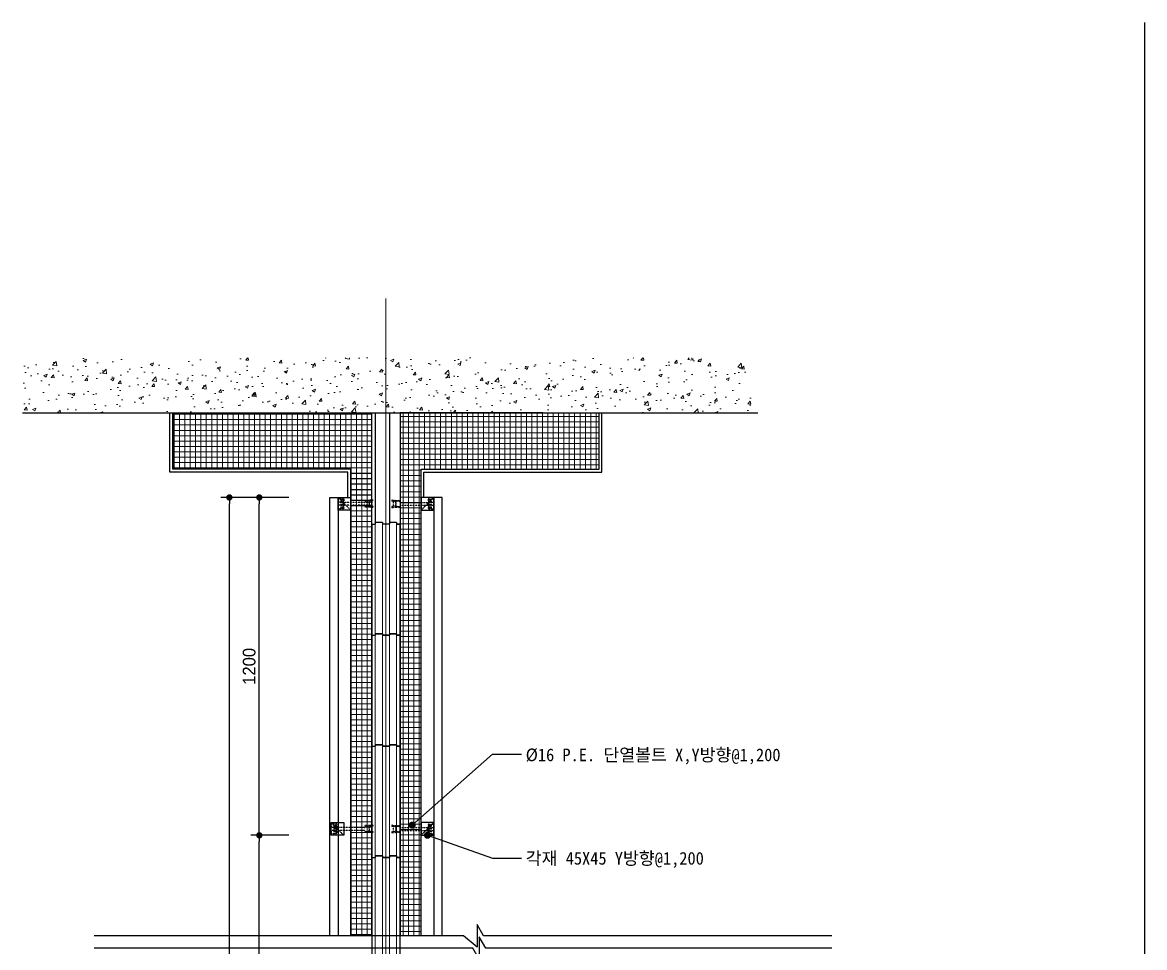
# Model space of a CAD drawing. Header units: millimetres. Extents: x 262063 to 281182, y 29752 to 38015.
# Drawn here: x 262130 to 266117, y 34729 to 38015 of the extents above; entities that cross this region are included whole.
import ezdxf
from ezdxf.enums import TextEntityAlignment as Align

# ---------------------------------------------------------------- set-up
doc = ezdxf.new("R2010")
doc.units = ezdxf.units.MM
doc.header["$MEASUREMENT"] = 0
doc.linetypes.add('CEN', pattern=[62, 60, -1, 0, -1])
doc.linetypes.add('JIS_02_0.7', pattern=[1.35, 0.75, -0.6])
doc.layers.get('0').update_dxf_attribs({"linetype": 'CONTINUOUS'})
for name, color, linetype, lineweight in [('A-AXIS-LINE', 1, 'CEN', 15), ('A-CUTL', 7, 'CONTINUOUS', 25), ('A-MKXS-LEAD', 7, 'CONTINUOUS', 25), ('A-WAXM-BLOC', 3, 'CONTINUOUS', 25), ('A-XXXX-HATC', 8, 'CONTINUOUS', 18), ('A-XXXX-TXT2', 3, 'CONTINUOUS', 25), ('X_외벽 및 지붕패널$0$철판', 2, 'CONTINUOUS', 13)]:
    doc.layers.add(name, color=color, linetype=linetype, lineweight=lineweight)
for name, color, linetype in [('A-방열-갈바', 5, 'CONTINUOUS'), ('A-방열-우레탄', 4, 'CONTINUOUS'), ('A-방열-우레탄-해치', 252, 'CONTINUOUS'), ('AA-WALL-BRICK', 3, 'CONTINUOUS'), ('CON', 2, 'CONTINUOUS'), ('DIM', 7, 'CONTINUOUS'), ('Layer1', 7, 'CONTINUOUS'), ('레이아웃', 6, 'CONTINUOUS'), ('볼트', 253, 'JIS_02_0.7')]:
    doc.layers.add(name, color=color, linetype=linetype)
doc.styles.get("Standard").update_dxf_attribs({"font": 'SIMPLEX.shx'})
doc.styles.add('돋움체', font='')
doc.styles.add('돋음', font='')
doc.styles.get('돋움체').set_extended_font_data('DotumChe')
doc.styles.get('돋음').set_extended_font_data('Dotum')
doc.dimstyles.new('ISO-25', dxfattribs={"dimtxt": 2.5, "dimasz": 2.5, "dimexe": 1.25, "dimexo": 0.625, "dimtad": 1, "dimtxsty": 'Standard', "dimcen": 2.5, "dimadec": 0, "dimazin": 0, "dimtfac": 1, "dimtmove": 0, "dimatfit": 3, "dimfxl": 1, "dimarcsym": 0})
doc.dimstyles.get("Standard").update_dxf_attribs({"dimtxt": 1, "dimasz": 0.18, "dimexe": 0.18, "dimexo": 0.0625, "dimgap": 0.5, "dimtad": 1, "dimzin": 0, "dimdsep": 46, "dimtxsty": 'Standard', "dimcen": 0.09, "dimadec": 0, "dimazin": 0, "dimtfac": 1, "dimtofl": 0, "dimtmove": 2, "dimatfit": 3, "dimfxl": 1, "dimtolj": 1, "dimtzin": 0, "dimarcsym": 0})

# ---------------------------------------------------------------- blocks, each defined once
blk = doc.blocks.new('_Dot')
at = {"color": 0, "linetype": 'ByBlock', "lineweight": -2}
blk.add_line((-0.5, 0), (-1, 0), dxfattribs=at)
at = {"color": 0, "linetype": 'ByBlock', "const_width": 0.5}
blk.add_lwpolyline([(-0.25, 0, 1), (0.25, 0, 1)], format="xyb", close=True, dxfattribs=at)
blk = doc.blocks.new('*D67')
at = {"layer": 'DIM', "color": 7, "lineweight": -2, "transparency": 16777216}
for p, q in [((263077, 36328), (262835.6, 36328)), ((262865.6, 31550.5), (262865.6, 36305.5)), ((263102, 31528), (262835.6, 31528))]:
    blk.add_line(p, q, dxfattribs=at)
at = {"layer": 'DIM', "color": 7, "lineweight": -2, "transparency": 16777216, "xscale": 22.5, "yscale": 22.5, "zscale": 22.5}
for p, rotation in [((262865.6, 36328), 90), ((262865.6, 31528), 270)]:
    blk.add_blockref('_Dot', p, dxfattribs=dict(at, rotation=rotation))
at = {"layer": 'DIM', "color": 3, "transparency": 16777216, "insert": (262829.6, 33928), "char_height": 45, "attachment_point": 5, "rotation": 90, "style": '돋음'}
blk.add_mtext('{\\fArial Unicode MS|b0|i0|c0|p0;VAR}', dxfattribs=at)
blk = doc.blocks.new('*D69')
at = {"layer": 'DIM', "color": 7, "lineweight": -2, "transparency": 16777216}
for p, q in [((263077, 35128), (262942, 35128)), ((262972, 33950.5), (262972, 35105.5)), ((263077, 33928), (262942, 33928))]:
    blk.add_line(p, q, dxfattribs=at)
at = {"layer": 'DIM', "color": 7, "lineweight": -2, "transparency": 16777216, "xscale": 22.5, "yscale": 22.5, "zscale": 22.5}
for p, rotation in [((262972, 35128), 90), ((262972, 33928), 270)]:
    blk.add_blockref('_Dot', p, dxfattribs=dict(at, rotation=rotation))
at = {"layer": 'DIM', "color": 3, "transparency": 16777216, "insert": (262931.7, 34528), "char_height": 45, "attachment_point": 5, "rotation": 90, "style": '돋음'}
blk.add_mtext('4,800', dxfattribs=at)
blk = doc.blocks.new('*D70')
at = {"layer": 'DIM', "color": 7, "lineweight": -2, "transparency": 16777216}
for p, q in [((263077, 36328), (262942, 36328)), ((262972, 35150.5), (262972, 36305.5)), ((263077, 35128), (262942, 35128))]:
    blk.add_line(p, q, dxfattribs=at)
at = {"layer": 'DIM', "color": 7, "lineweight": -2, "transparency": 16777216, "xscale": 22.5, "yscale": 22.5, "zscale": 22.5}
for p, rotation in [((262972, 36328), 90), ((262972, 35128), 270)]:
    blk.add_blockref('_Dot', p, dxfattribs=dict(at, rotation=rotation))
at = {"layer": 'DIM', "color": 3, "transparency": 16777216, "insert": (262936, 35728), "char_height": 45, "attachment_point": 5, "rotation": 90, "style": '돋음'}
blk.add_mtext('1200', dxfattribs=at)
blk = doc.blocks.new('1')
at = {"layer": 'A-WAXM-BLOC'}
for p, q in [((4290.8, 971.3), (4302.9, 971.3)), ((4290.8, 971.3), (4290.8, 971.3)), ((4290.8, 971.3), (4290.8, 576.6)), ((4327.9, 976.6), (4302.9, 976.6)), ((4302.9, 976.6), (4302.9, 971.3)), ((4327.9, 976.6), (4327.9, 971.3)), ((4353.6, 971.3), (4327.9, 971.3)), ((4378.6, 976.6), (4353.6, 976.6)), ((4353.6, 976.6), (4353.6, 971.3)), ((4378.6, 976.6), (4378.6, 971.3)), ((4378.6, 971.3), (4390.8, 971.3)), ((4390.8, 971.3), (4378.6, 971.3)), ((4390.8, 576.6), (4390.8, 971.3)), ((4290.8, 576.6), (4302.9, 576.6)), ((4302.9, 581.9), (4327.9, 581.9)), ((4302.9, 581.9), (4302.9, 576.6)), ((4327.9, 581.9), (4327.9, 576.6)), ((4327.9, 576.6), (4353.6, 576.6)), ((4353.6, 581.9), (4378.6, 581.9)), ((4353.6, 581.9), (4353.6, 576.6)), ((4378.6, 581.9), (4378.6, 576.6)), ((4378.6, 576.6), (4390.8, 576.6))]:
    blk.add_line(p, q, dxfattribs=at)
at = {"layer": 'A-XXXX-HATC', "ltscale": 2}
for p, q in [((4302.9, 971.3), (4302.9, 581.9)), ((4327.9, 971.3), (4327.9, 581.9)), ((4353.6, 971.3), (4353.6, 581.9)), ((4378.6, 971.3), (4378.6, 581.9))]:
    blk.add_line(p, q, dxfattribs=at)

msp = doc.modelspace()

# ---------------------------------------------------------------- hatches: boundary and pattern name
at = {"layer": 'A-XXXX-HATC'}
h = msp.add_hatch(dxfattribs=at)
h.set_pattern_fill('AR-CONC', color=256, scale=0.652946)
h.set_pattern_definition([(50, (291887.77, 35877.47), (118.95673, -10.40736), [12.4386, -136.8248]), (355, (291887.77, 35877.47), (-23.01205, 124.7498), [9.9509, -109.46023]), (100.45144, (291897.68, 35876.61), (95.9447, 114.3424), [10.5712, -116.2833]), (46.1842, (291887.77, 35910.64), (176.99994, -27.4514), [18.6579, -205.2372]), (96.63556, (291902.52, 35908.36), (155.012, 161.5559), [15.8568, -174.4251]), (351.18415, (291887.77, 35910.64), (155.012, 161.5559), [14.9263, -164.1896]), (21, (291904.35, 35902.35), (98.996, -66.77364), [12.4386, -136.8248]), (326, (291904.35, 35902.35), (40.3534, 120.26477), [9.9509, -109.45985]), (71.45144, (291912.6, 35896.79), (139.34937, 53.49113), [10.5712, -116.2831]), (37.5, (291887.766, 35877.473), (2.01669, 55.209863), [0, -108.13306, 0, -111.11833, 0, -109.87447]), (7.5, (291887.766, 35877.473), (43.62962, 65.41249), [0, -63.35403, 0, -105.64534, 0, -41.87668]), (327.5, (291850.78, 35877.473), (88.53332, -3.74056), [0, -41.46206, 0, -129.36164, 0, -171.65294]), (317.5, (291834.2, 35877.47), (96.72034, 16.60212), [0, -53.90068, 0, -85.9094, 0, -121.89846])])
h.paths.add_polyline_path([(262130.382, 36823.903), (264723.696, 36823.903), (264723.696, 36628.019), (262130.382, 36628.019)])

# ---------------------------------------------------------------- linework, layer by layer
msp.add_line((266117.342, 38015.129), (266117.342, 29972.129))
at = {"layer": 'A-AXIS-LINE', "ltscale": 50}
msp.add_line((263422.03, 37034.571), (263422.03, 31067.422), dxfattribs=at)
at = {"layer": 'A-CUTL', "elevation": 0}
msp.add_lwpolyline([(265006.433, 34770.905), (263768.886, 34770.905), (263745.792, 34810.905), (263745.792, 34730.905), (263697.698, 34770.905), (262385.228, 34770.905)], dxfattribs=at)
at = {"layer": 'A-CUTL'}
msp.add_lwpolyline([(265006.433, 34727.613), (263776.386, 34727.613), (263753.292, 34767.613), (263753.292, 34687.613), (263730.198, 34727.613), (262385.228, 34727.613)], dxfattribs=at)
at = {"layer": 'A-XXXX-HATC'}
for p, q in [((262664.53, 36623.483), (263372.03, 36623.483)), ((262664.53, 36604.433), (263372.03, 36604.433)), ((262688.492, 36428.019), (262688.492, 36628.019)), ((262707.542, 36428.019), (262707.542, 36628.019)), ((262726.592, 36428.019), (262726.592, 36628.019)), ((262745.642, 36428.019), (262745.642, 36628.019)), ((262764.692, 36428.019), (262764.692, 36628.019)), ((262783.742, 36428.019), (262783.742, 36628.019)), ((262802.792, 36428.019), (262802.792, 36628.019)), ((262821.842, 36428.019), (262821.842, 36628.019)), ((262840.892, 36428.019), (262840.892, 36628.019)), ((262859.942, 36428.019), (262859.942, 36628.019)), ((262878.992, 36428.019), (262878.992, 36628.019)), ((262898.042, 36428.019), (262898.042, 36628.019)), ((262917.092, 36428.019), (262917.092, 36628.019)), ((262936.142, 36428.019), (262936.142, 36628.019)), ((262955.192, 36428.019), (262955.192, 36628.019)), ((262974.242, 36428.019), (262974.242, 36628.019)), ((262993.292, 36428.019), (262993.292, 36628.019)), ((263012.342, 36428.019), (263012.342, 36628.019)), ((263031.392, 36428.019), (263031.392, 36628.019)), ((263050.442, 36428.019), (263050.442, 36628.019)), ((263069.492, 36428.019), (263069.492, 36628.019)), ((263088.542, 36428.019), (263088.542, 36628.019)), ((263107.592, 36428.019), (263107.592, 36628.019)), ((263126.642, 36428.019), (263126.642, 36628.019)), ((263145.692, 36428.019), (263145.692, 36628.019)), ((263164.742, 36428.019), (263164.742, 36628.019)), ((263183.792, 36428.019), (263183.792, 36628.019)), ((263202.842, 36428.019), (263202.842, 36628.019)), ((263221.892, 36428.019), (263221.892, 36628.019)), ((263240.942, 36428.019), (263240.942, 36628.019)), ((263259.992, 36428.019), (263259.992, 36628.019)), ((263279.042, 36428.019), (263279.042, 36628.019)), ((263298.092, 34770.905), (263298.092, 36628.019)), ((263317.142, 34770.905), (263317.142, 36628.019)), ((263336.192, 34770.905), (263336.192, 36628.019)), ((263355.242, 34770.905), (263355.242, 36628.019)), ((263472.03, 36615.195), (264179.53, 36615.195)), ((263482.85, 34770.905), (263482.85, 36628.019)), ((263501.9, 34770.905), (263501.9, 36628.019)), ((263520.95, 34770.905), (263520.95, 36628.019)), ((263540, 34770.905), (263540, 36628.019)), ((263559.05, 36428.019), (263559.05, 36628.019)), ((263578.1, 36428.019), (263578.1, 36628.019)), ((263597.15, 36428.019), (263597.15, 36628.019)), ((263616.2, 36428.019), (263616.2, 36628.019)), ((263635.25, 36428.019), (263635.25, 36628.019)), ((263654.3, 36428.019), (263654.3, 36628.019)), ((263673.35, 36428.019), (263673.35, 36628.019)), ((263692.4, 36428.019), (263692.4, 36628.019)), ((263711.45, 36428.019), (263711.45, 36628.019)), ((263730.5, 36428.019), (263730.5, 36628.019)), ((263749.55, 36428.019), (263749.55, 36628.019)), ((263768.6, 36428.019), (263768.6, 36628.019)), ((263787.65, 36428.019), (263787.65, 36628.019)), ((263806.7, 36428.019), (263806.7, 36628.019)), ((263825.75, 36428.019), (263825.75, 36628.019)), ((263844.8, 36428.019), (263844.8, 36628.019)), ((263863.85, 36428.019), (263863.85, 36628.019)), ((263882.9, 36428.019), (263882.9, 36628.019)), ((263901.95, 36428.019), (263901.95, 36628.019)), ((263921, 36428.019), (263921, 36628.019)), ((263940.05, 36428.019), (263940.05, 36628.019)), ((263959.1, 36428.019), (263959.1, 36628.019)), ((263978.15, 36428.019), (263978.15, 36628.019)), ((263997.2, 36428.019), (263997.2, 36628.019)), ((264016.25, 36428.019), (264016.25, 36628.019)), ((264035.3, 36428.019), (264035.3, 36628.019)), ((264054.35, 36428.019), (264054.35, 36628.019)), ((264073.4, 36428.019), (264073.4, 36628.019)), ((264092.45, 36428.019), (264092.45, 36628.019)), ((264111.5, 36428.019), (264111.5, 36628.019)), ((264130.55, 36428.019), (264130.55, 36628.019)), ((264149.6, 36428.019), (264149.6, 36628.019)), ((264168.65, 36428.019), (264168.65, 36628.019)), ((262664.53, 36585.383), (263372.03, 36585.383)), ((262664.53, 36566.333), (263372.03, 36566.333)), ((263472.03, 36596.145), (264179.53, 36596.145)), ((263472.03, 36577.095), (264179.53, 36577.095)), ((262664.53, 36547.283), (263372.03, 36547.283)), ((262664.53, 36528.233), (263372.03, 36528.233)), ((263472.03, 36558.045), (264179.53, 36558.045)), ((263472.03, 36538.995), (264179.53, 36538.995)), ((262664.53, 36509.183), (263372.03, 36509.183)), ((262664.53, 36490.133), (263372.03, 36490.133)), ((263472.03, 36519.945), (264179.53, 36519.945)), ((263472.03, 36500.895), (264179.53, 36500.895)), ((263472.03, 36481.845), (264179.53, 36481.845)), ((262664.53, 36471.083), (263372.03, 36471.083)), ((262664.53, 36452.033), (263372.03, 36452.033)), ((263472.03, 36462.795), (264179.53, 36462.795)), ((263472.03, 36443.745), (264179.53, 36443.745)), ((262664.53, 36432.983), (263372.03, 36432.983)), ((263472.03, 36424.695), (263547.03, 36424.695)), ((263472.03, 36405.645), (263547.03, 36405.645)), ((263472.03, 36386.595), (263547.03, 36386.595)), ((263472.03, 36367.545), (263547.03, 36367.545)), ((263472.03, 36348.495), (263547.03, 36348.495)), ((263472.03, 36329.445), (263547.03, 36329.445)), ((263472.03, 36291.345), (263547.03, 36291.345)), ((263297.03, 36280.583), (263372.03, 36280.583)), ((263297.03, 36261.533), (263372.03, 36261.533)), ((263297.03, 36242.483), (263372.03, 36242.483)), ((263472.03, 36272.295), (263547.03, 36272.295)), ((263472.03, 36253.245), (263547.03, 36253.245)), ((263297.03, 36223.433), (263372.03, 36223.433)), ((263297.03, 36204.383), (263372.03, 36204.383)), ((263472.03, 36234.195), (263547.03, 36234.195)), ((263472.03, 36215.145), (263547.03, 36215.145)), ((263297.03, 36185.333), (263372.03, 36185.333)), ((263297.03, 36166.283), (263372.03, 36166.283)), ((263472.03, 36196.095), (263547.03, 36196.095)), ((263472.03, 36177.045), (263547.03, 36177.045)), ((263297.03, 36147.233), (263372.03, 36147.233)), ((263297.03, 36128.183), (263372.03, 36128.183)), ((263472.03, 36157.995), (263547.03, 36157.995)), ((263472.03, 36138.945), (263547.03, 36138.945)), ((263297.03, 36109.133), (263372.03, 36109.133)), ((263297.03, 36090.083), (263372.03, 36090.083)), ((263472.03, 36119.895), (263547.03, 36119.895)), ((263472.03, 36100.845), (263547.03, 36100.845)), ((263297.03, 36071.033), (263372.03, 36071.033)), ((263297.03, 36051.983), (263372.03, 36051.983)), ((263472.03, 36081.795), (263547.03, 36081.795)), ((263472.03, 36062.745), (263547.03, 36062.745)), ((263472.03, 36043.695), (263547.03, 36043.695)), ((263297.03, 36032.933), (263372.03, 36032.933)), ((263297.03, 36013.883), (263372.03, 36013.883)), ((263472.03, 36024.645), (263547.03, 36024.645)), ((263472.03, 36005.595), (263547.03, 36005.595)), ((263297.03, 35994.833), (263372.03, 35994.833)), ((263297.03, 35975.783), (263372.03, 35975.783)), ((263472.03, 35986.545), (263547.03, 35986.545)), ((263472.03, 35967.495), (263547.03, 35967.495)), ((263297.03, 35956.733), (263372.03, 35956.733)), ((263297.03, 35937.683), (263372.03, 35937.683)), ((263472.03, 35948.445), (263547.03, 35948.445)), ((263472.03, 35929.395), (263547.03, 35929.395)), ((263297.03, 35918.633), (263372.03, 35918.633)), ((263297.03, 35899.583), (263372.03, 35899.583)), ((263472.03, 35910.345), (263547.03, 35910.345)), ((263472.03, 35891.295), (263547.03, 35891.295)), ((263297.03, 35880.533), (263372.03, 35880.533)), ((263297.03, 35861.483), (263372.03, 35861.483)), ((263472.03, 35872.245), (263547.03, 35872.245)), ((263472.03, 35853.195), (263547.03, 35853.195)), ((263297.03, 35842.433), (263372.03, 35842.433)), ((263297.03, 35823.383), (263372.03, 35823.383)), ((263297.03, 35804.333), (263372.03, 35804.333)), ((263472.03, 35834.145), (263547.03, 35834.145)), ((263472.03, 35815.095), (263547.03, 35815.095)), ((263297.03, 35785.283), (263372.03, 35785.283)), ((263297.03, 35766.233), (263372.03, 35766.233)), ((263472.03, 35796.045), (263547.03, 35796.045)), ((263472.03, 35776.995), (263547.03, 35776.995)), ((263297.03, 35747.183), (263372.03, 35747.183)), ((263297.03, 35728.133), (263372.03, 35728.133)), ((263472.03, 35757.945), (263547.03, 35757.945)), ((263472.03, 35738.895), (263547.03, 35738.895)), ((263297.03, 35709.083), (263372.03, 35709.083)), ((263297.03, 35690.033), (263372.03, 35690.033)), ((263472.03, 35719.845), (263547.03, 35719.845)), ((263472.03, 35700.795), (263547.03, 35700.795)), ((263297.03, 35670.983), (263372.03, 35670.983)), ((263297.03, 35651.933), (263372.03, 35651.933)), ((263472.03, 35681.745), (263547.03, 35681.745)), ((263472.03, 35662.695), (263547.03, 35662.695)), ((263472.03, 35643.645), (263547.03, 35643.645)), ((263297.03, 35632.883), (263372.03, 35632.883)), ((263297.03, 35613.833), (263372.03, 35613.833)), ((263472.03, 35624.595), (263547.03, 35624.595)), ((263472.03, 35605.545), (263547.03, 35605.545)), ((263297.03, 35594.783), (263372.03, 35594.783)), ((263297.03, 35575.733), (263372.03, 35575.733)), ((263472.03, 35586.495), (263547.03, 35586.495)), ((263472.03, 35567.445), (263547.03, 35567.445)), ((263297.03, 35556.683), (263372.03, 35556.683)), ((263297.03, 35537.633), (263372.03, 35537.633)), ((263472.03, 35548.395), (263547.03, 35548.395)), ((263472.03, 35529.345), (263547.03, 35529.345)), ((263297.03, 35518.583), (263372.03, 35518.583)), ((263297.03, 35499.533), (263372.03, 35499.533)), ((263472.03, 35510.295), (263547.03, 35510.295)), ((263472.03, 35491.245), (263547.03, 35491.245)), ((263297.03, 35480.483), (263372.03, 35480.483)), ((263297.03, 35461.433), (263372.03, 35461.433)), ((263472.03, 35472.195), (263547.03, 35472.195)), ((263472.03, 35453.145), (263547.03, 35453.145)), ((263297.03, 35442.383), (263372.03, 35442.383)), ((263297.03, 35423.333), (263372.03, 35423.333)), ((263297.03, 35404.283), (263372.03, 35404.283)), ((263472.03, 35434.095), (263547.03, 35434.095)), ((263472.03, 35415.045), (263547.03, 35415.045)), ((263297.03, 35385.233), (263372.03, 35385.233)), ((263297.03, 35366.183), (263372.03, 35366.183)), ((263472.03, 35395.995), (263547.03, 35395.995)), ((263472.03, 35376.945), (263547.03, 35376.945)), ((263297.03, 35347.133), (263372.03, 35347.133)), ((263297.03, 35328.083), (263372.03, 35328.083)), ((263472.03, 35357.895), (263547.03, 35357.895)), ((263472.03, 35338.845), (263547.03, 35338.845)), ((263297.03, 35309.033), (263372.03, 35309.033)), ((263297.03, 35289.983), (263372.03, 35289.983)), ((263472.03, 35319.795), (263547.03, 35319.795)), ((263472.03, 35300.745), (263547.03, 35300.745)), ((263297.03, 35270.933), (263372.03, 35270.933)), ((263297.03, 35251.883), (263372.03, 35251.883)), ((263472.03, 35281.695), (263547.03, 35281.695)), ((263472.03, 35262.645), (263547.03, 35262.645)), ((263297.03, 35232.833), (263372.03, 35232.833)), ((263297.03, 35213.783), (263372.03, 35213.783)), ((263472.03, 35243.595), (263547.03, 35243.595)), ((263472.03, 35224.545), (263547.03, 35224.545)), ((263472.03, 35205.495), (263547.03, 35205.495)), ((263297.03, 35194.733), (263372.03, 35194.733)), ((263297.03, 35175.683), (263372.03, 35175.683)), ((263472.03, 35186.445), (263547.03, 35186.445)), ((263472.03, 35167.395), (263547.03, 35167.395)), ((263297.03, 35156.633), (263372.03, 35156.633)), ((263297.03, 35137.583), (263372.03, 35137.583)), ((263472.03, 35148.345), (263547.03, 35148.345)), ((263472.03, 35129.295), (263547.03, 35129.295)), ((263297.03, 35118.533), (263372.03, 35118.533)), ((263297.03, 35099.483), (263372.03, 35099.483)), ((263472.03, 35110.245), (263547.03, 35110.245)), ((263472.03, 35091.195), (263547.03, 35091.195)), ((263297.03, 35080.433), (263372.03, 35080.433)), ((263297.03, 35061.383), (263372.03, 35061.383)), ((263472.03, 35072.145), (263547.03, 35072.145)), ((263472.03, 35053.095), (263547.03, 35053.095)), ((263297.03, 35042.333), (263372.03, 35042.333)), ((263297.03, 35023.283), (263372.03, 35023.283)), ((263472.03, 35034.045), (263547.03, 35034.045)), ((263472.03, 35014.995), (263547.03, 35014.995)), ((263297.03, 35004.233), (263372.03, 35004.233)), ((263297.03, 34985.183), (263372.03, 34985.183)), ((263297.03, 34966.133), (263372.03, 34966.133)), ((263472.03, 34995.945), (263547.03, 34995.945)), ((263472.03, 34976.895), (263547.03, 34976.895)), ((263297.03, 34947.083), (263372.03, 34947.083)), ((263297.03, 34928.033), (263372.03, 34928.033)), ((263472.03, 34957.845), (263547.03, 34957.845)), ((263472.03, 34938.795), (263547.03, 34938.795)), ((263297.03, 34908.983), (263372.03, 34908.983)), ((263297.03, 34889.933), (263372.03, 34889.933)), ((263472.03, 34919.745), (263547.03, 34919.745)), ((263472.03, 34900.695), (263547.03, 34900.695)), ((263297.03, 34870.883), (263372.03, 34870.883)), ((263297.03, 34851.833), (263372.03, 34851.833)), ((263472.03, 34881.645), (263547.03, 34881.645)), ((263472.03, 34862.595), (263547.03, 34862.595)), ((263297.03, 34832.783), (263372.03, 34832.783)), ((263297.03, 34813.733), (263372.03, 34813.733)), ((263472.03, 34843.545), (263547.03, 34843.545)), ((263472.03, 34824.495), (263547.03, 34824.495)), ((263297.03, 34794.683), (263372.03, 34794.683)), ((263472.03, 34805.445), (263547.03, 34805.445)), ((263472.03, 34786.395), (263547.03, 34786.395))]:
    msp.add_line(p, q, dxfattribs=at)
at = {"layer": 'A-방열-갈바', "ltscale": 0.3}
for p, q in [((263222.029, 34770.905), (263222.029, 36328.019)), ((263222.029, 36328.019), (263252.029, 36328.019)), ((263252.029, 36328.019), (263252.029, 34770.905))]:
    msp.add_line(p, q, dxfattribs=at)
at = {"layer": 'A-방열-갈바', "ltscale": 0.3, "elevation": 0}
for points in [[(263287.029, 36328.019), (263287.03, 36418.019), (262654.53, 36418.019), (262654.53, 36628.019)], [(263557.03, 36328.019), (263557.03, 36418.019), (264189.53, 36418.019), (264189.53, 36628.019)], [(263622.03, 34770.905), (263622.03, 36328.019), (263592.03, 36328.019), (263592.03, 34770.905)]]:
    msp.add_lwpolyline(points, dxfattribs=at)
at = {"layer": 'A-방열-우레탄'}
for p, q in [((262664.53, 36428.019), (262664.53, 36628.019)), ((262839.53, 36628.019), (263347.03, 36628.019)), ((263979.53, 36628.019), (263472.03, 36628.019)), ((264179.53, 36428.019), (264179.53, 36628.019)), ((263297.03, 36428.019), (262664.53, 36428.019)), ((263297.03, 34770.905), (263297.03, 36428.019)), ((263547.03, 34770.905), (263547.03, 36428.019)), ((263547.03, 36428.019), (264179.53, 36428.019))]:
    msp.add_line(p, q, dxfattribs=at)
at = {"layer": 'A-방열-우레탄', "elevation": 0}
for points in [[(263252.029, 36328.019), (263297.029, 36328.019), (263297.029, 36283.019), (263252.029, 36283.019)], [(263592.03, 36328.019), (263547.03, 36328.019), (263547.03, 36283.019), (263592.03, 36283.019)], [(263227.029, 35173.019), (263272.029, 35173.019), (263272.029, 35128.019), (263227.029, 35128.019)], [(263592.03, 35173.019), (263547.03, 35173.019), (263547.03, 35128.019), (263592.03, 35128.019)]]:
    msp.add_lwpolyline(points, close=True, dxfattribs=at)
at = {"layer": 'A-방열-우레탄-해치', "linetype": 'Continuous'}
for p, q in [((262669.442, 36428.019), (262669.442, 36628.019)), ((263297.03, 36413.933), (263372.03, 36413.933)), ((263297.03, 36394.883), (263372.03, 36394.883)), ((263297.03, 36375.833), (263372.03, 36375.833)), ((263297.03, 36356.783), (263372.03, 36356.783)), ((263297.03, 36337.733), (263372.03, 36337.733)), ((263297.03, 36318.683), (263372.03, 36318.683)), ((263297.03, 36299.633), (263372.03, 36299.633)), ((263472.03, 36310.395), (263547.03, 36310.395)), ((263297.03, 34775.633), (263372.03, 34775.633))]:
    msp.add_line(p, q, dxfattribs=at)
at = {"layer": 'AA-WALL-BRICK'}
for p, q in [((263347.03, 36628.019), (263472.03, 36628.019)), ((263372.03, 34770.905), (263372.03, 36628.019)), ((263472.03, 36628.019), (263472.03, 34770.905))]:
    msp.add_line(p, q, dxfattribs=at)
at = {"layer": 'CON'}
msp.add_line((262130.382, 36628.019), (264742.771, 36628.019), dxfattribs=at)
at = {"layer": 'X_외벽 및 지붕패널$0$철판'}
for p, q in [((263372.03, 36628.019), (263384.196, 36628.019)), ((263372.03, 36628.019), (263372.03, 36628.019)), ((263372.03, 36628.019), (263372.03, 36233.352)), ((263434.863, 36628.019), (263409.196, 36628.019)), ((263459.863, 36628.019), (263472.03, 36628.019)), ((263472.03, 36628.019), (263459.863, 36628.019)), ((263472.03, 36233.352), (263472.03, 36628.019)), ((263372.03, 36233.352), (263384.196, 36233.352)), ((263384.196, 36238.685), (263409.196, 36238.685)), ((263384.196, 36238.685), (263384.196, 36233.352)), ((263409.196, 36238.685), (263409.196, 36233.352)), ((263409.196, 36233.352), (263434.863, 36233.352)), ((263434.863, 36238.685), (263459.863, 36238.685)), ((263434.863, 36238.685), (263434.863, 36233.352)), ((263459.863, 36238.685), (263459.863, 36233.352)), ((263459.863, 36233.352), (263472.03, 36233.352))]:
    msp.add_line(p, q, dxfattribs=at)
at = {"layer": '레이아웃'}
for p, q in [((263384.196, 36628.019), (263384.196, 36238.685)), ((263434.863, 36628.019), (263434.863, 36238.685))]:
    msp.add_line(p, q, dxfattribs=at)
at = {"layer": '볼트'}
for p, q in [((263252.011, 36322.019), (263252.011, 36312.019)), ((263252.029, 36328.019), (263297.029, 36283.019)), ((263271.011, 36323.019), (263253.011, 36323.019)), ((263262.011, 36323.019), (263262.011, 36288.019)), ((263264.011, 36323.019), (263264.011, 36288.019)), ((263266.011, 36323.019), (263266.011, 36288.019)), ((263268.011, 36323.019), (263268.011, 36288.019)), ((263270.011, 36323.019), (263270.011, 36288.019)), ((263272.011, 36322.019), (263272.011, 36289.019)), ((263592.03, 36328.019), (263547.03, 36283.019)), ((263572.048, 36322.019), (263572.048, 36289.019)), ((263573.048, 36323.019), (263591.048, 36323.019)), ((263574.048, 36323.019), (263574.048, 36288.019)), ((263576.048, 36323.019), (263576.048, 36288.019)), ((263578.048, 36323.019), (263578.048, 36288.019)), ((263580.048, 36323.019), (263580.048, 36288.019)), ((263582.048, 36323.019), (263582.048, 36288.019)), ((263592.048, 36322.019), (263592.048, 36312.019)), ((263252.011, 36299.019), (263252.011, 36289.019)), ((263262.011, 36311.019), (263253.011, 36311.019)), ((263262.011, 36300.019), (263253.011, 36300.019)), ((263271.011, 36288.019), (263253.011, 36288.019)), ((263272.011, 36311.519), (263262.011, 36311.519)), ((263272.011, 36299.519), (263262.011, 36299.519)), ((263369.81, 36310.519), (263272.011, 36310.519)), ((263272.011, 36300.519), (263272.011, 36310.519)), ((263369.81, 36300.519), (263272.011, 36300.519)), ((263362.029, 36317.519), (263348.029, 36317.519)), ((263375.029, 36315.519), (263348.029, 36315.519)), ((263354.029, 36295.519), (263348.029, 36295.519)), ((263375.029, 36295.519), (263348.029, 36295.519)), ((263362.029, 36293.519), (263348.029, 36293.519)), ((263375.029, 36318.519), (263362.029, 36317.519)), ((263362.029, 36307.519), (263362.029, 36303.519)), ((263375.029, 36292.519), (263362.029, 36293.519)), ((263372.029, 36312.418), (263372.029, 36298.62)), ((263444.03, 36318.519), (263457.03, 36317.519)), ((263444.03, 36315.519), (263471.03, 36315.519)), ((263444.03, 36295.519), (263471.03, 36295.519)), ((263444.03, 36292.519), (263457.03, 36293.519)), ((263447.03, 36312.418), (263447.03, 36298.62)), ((263457.03, 36317.519), (263471.03, 36317.519)), ((263457.03, 36307.519), (263457.03, 36303.519)), ((263457.03, 36293.519), (263471.03, 36293.519)), ((263465.03, 36295.519), (263471.03, 36295.519)), ((263474.249, 36310.519), (263572.048, 36310.519)), ((263474.249, 36300.519), (263572.048, 36300.519)), ((263572.048, 36311.519), (263582.048, 36311.519)), ((263572.048, 36300.519), (263572.048, 36310.519)), ((263572.048, 36299.519), (263582.048, 36299.519)), ((263573.048, 36288.019), (263591.048, 36288.019)), ((263582.048, 36311.019), (263591.048, 36311.019)), ((263582.048, 36300.019), (263591.048, 36300.019)), ((263592.048, 36299.019), (263592.048, 36289.019)), ((263227.011, 35167.019), (263227.011, 35157.019)), ((263227.029, 35173.019), (263272.029, 35128.019)), ((263246.011, 35168.019), (263228.011, 35168.019)), ((263237.011, 35168.019), (263237.011, 35133.019)), ((263239.011, 35168.019), (263239.011, 35133.019)), ((263241.011, 35168.019), (263241.011, 35133.019)), ((263243.011, 35168.019), (263243.011, 35133.019)), ((263245.011, 35168.019), (263245.011, 35133.019)), ((263247.011, 35167.019), (263247.011, 35134.019)), ((263592.03, 35173.019), (263547.03, 35128.019)), ((263572.048, 35167.019), (263572.048, 35134.019)), ((263573.048, 35168.019), (263591.048, 35168.019)), ((263574.048, 35168.019), (263574.048, 35133.019)), ((263576.048, 35168.019), (263576.048, 35133.019)), ((263578.048, 35168.019), (263578.048, 35133.019)), ((263580.048, 35168.019), (263580.048, 35133.019)), ((263582.048, 35168.019), (263582.048, 35133.019)), ((263592.048, 35167.019), (263592.048, 35157.019)), ((263227.011, 35144.019), (263227.011, 35134.019)), ((263237.011, 35156.019), (263228.011, 35156.019)), ((263237.011, 35145.019), (263228.011, 35145.019)), ((263246.011, 35133.019), (263228.011, 35133.019)), ((263247.011, 35156.519), (263237.011, 35156.519)), ((263247.011, 35144.519), (263237.011, 35144.519)), ((263344.81, 35155.519), (263247.011, 35155.519)), ((263247.011, 35145.519), (263247.011, 35155.519)), ((263344.81, 35145.519), (263247.011, 35145.519)), ((263362.029, 35162.519), (263348.029, 35162.519)), ((263375.029, 35160.519), (263348.029, 35160.519)), ((263354.029, 35140.519), (263348.029, 35140.519)), ((263375.029, 35140.519), (263348.029, 35140.519)), ((263362.029, 35138.519), (263348.029, 35138.519)), ((263375.029, 35163.519), (263362.029, 35162.519)), ((263362.029, 35152.519), (263362.029, 35148.519)), ((263375.029, 35137.519), (263362.029, 35138.519)), ((263372.029, 35157.418), (263372.029, 35143.62)), ((263444.03, 35163.519), (263457.03, 35162.519)), ((263444.03, 35160.519), (263471.03, 35160.519)), ((263444.03, 35140.519), (263471.03, 35140.519)), ((263444.03, 35137.519), (263457.03, 35138.519)), ((263447.03, 35157.418), (263447.03, 35143.62)), ((263457.03, 35162.519), (263471.03, 35162.519)), ((263457.03, 35152.519), (263457.03, 35148.519)), ((263457.03, 35138.519), (263471.03, 35138.519)), ((263465.03, 35140.519), (263471.03, 35140.519)), ((263474.249, 35155.519), (263572.048, 35155.519)), ((263474.249, 35145.519), (263572.048, 35145.519)), ((263572.048, 35156.519), (263582.048, 35156.519)), ((263572.048, 35145.519), (263572.048, 35155.519)), ((263572.048, 35144.519), (263582.048, 35144.519)), ((263573.048, 35133.019), (263591.048, 35133.019)), ((263582.048, 35156.019), (263591.048, 35156.019)), ((263582.048, 35145.019), (263591.048, 35145.019)), ((263592.048, 35144.019), (263592.048, 35134.019))]:
    msp.add_line(p, q, dxfattribs=at)
for centre, radius, start, end in [((263253.011, 36322.019), 1, 90, 180), ((263271.011, 36322.019), 1, 0, 90), ((263573.048, 36322.019), 1, 90, 180), ((263591.048, 36322.019), 1, 0, 90), ((263253.011, 36312.019), 1, 180, 270), ((263253.011, 36299.019), 1, 90, 180), ((263253.011, 36289.019), 1, 180, 270), ((263271.011, 36289.019), 1, 270, 0), ((263344.81, 36313.519), 3, 270, 326.944269), ((263344.81, 36297.519), 3, 33.055731, 90), ((263348.029, 36316.519), 1, 90, 180), ((263348.029, 36316.519), 1, 180, 270), ((263348.029, 36294.519), 1, 90, 180), ((263348.029, 36294.519), 1, 180, 270), ((263354.029, 36307.519), 8, 0, 146.944269), ((263354.029, 36303.519), 8, 213.055731, 0), ((263370.029, 36307.519), 8, 101.536959, 180), ((263370.029, 36303.519), 8, 180, 258.463041), ((263369.029, 36312.418), 3, 0, 101.536959), ((263369.029, 36298.62), 3, 258.463041, 0), ((263375.029, 36316.519), 2, 14.477512, 90), ((263375.029, 36317.519), 2, 270, 345.522488), ((263375.029, 36293.519), 2, 14.477512, 90), ((263375.029, 36294.519), 2, 270, 345.522488), ((263444.03, 36316.519), 2, 90, 165.522488), ((263444.03, 36317.519), 2, 194.477512, 270), ((263444.03, 36293.519), 2, 90, 165.522488), ((263444.03, 36294.519), 2, 194.477512, 270), ((263450.03, 36312.418), 3, 78.463041, 180), ((263450.03, 36298.62), 3, 180, 281.536959), ((263449.03, 36307.519), 8, 0, 78.463041), ((263449.03, 36303.519), 8, 281.536959, 0), ((263465.03, 36307.519), 8, 33.055731, 180), ((263465.03, 36303.519), 8, 180, 326.944269), ((263471.03, 36316.519), 1, 0, 90), ((263471.03, 36316.519), 1, 270, 0), ((263471.03, 36294.519), 1, 0, 90), ((263471.03, 36294.519), 1, 270, 0), ((263474.249, 36313.519), 3, 213.055731, 270), ((263474.249, 36297.519), 3, 90, 146.944269), ((263573.048, 36289.019), 1, 180, 270), ((263591.048, 36312.019), 1, 270, 0), ((263591.048, 36299.019), 1, 0, 90), ((263591.048, 36289.019), 1, 270, 0), ((263228.011, 35167.019), 1, 90, 180), ((263246.011, 35167.019), 1, 0, 90), ((263573.048, 35167.019), 1, 90, 180), ((263591.048, 35167.019), 1, 0, 90), ((263228.011, 35157.019), 1, 180, 270), ((263228.011, 35144.019), 1, 90, 180), ((263228.011, 35134.019), 1, 180, 270), ((263246.011, 35134.019), 1, 270, 0), ((263344.81, 35158.519), 3, 270, 326.944269), ((263344.81, 35142.519), 3, 33.055731, 90), ((263348.029, 35161.519), 1, 90, 180), ((263348.029, 35161.519), 1, 180, 270), ((263348.029, 35139.519), 1, 90, 180), ((263348.029, 35139.519), 1, 180, 270), ((263354.029, 35152.519), 8, 0, 146.944269), ((263354.029, 35148.519), 8, 213.055731, 0), ((263370.029, 35152.519), 8, 101.536959, 180), ((263370.029, 35148.519), 8, 180, 258.463041), ((263369.029, 35157.418), 3, 0, 101.536959), ((263369.029, 35143.62), 3, 258.463041, 0), ((263375.029, 35161.519), 2, 14.477512, 90), ((263375.029, 35162.519), 2, 270, 345.522488), ((263375.029, 35138.519), 2, 14.477512, 90), ((263375.029, 35139.519), 2, 270, 345.522488), ((263444.03, 35161.519), 2, 90, 165.522488), ((263444.03, 35162.519), 2, 194.477512, 270), ((263444.03, 35138.519), 2, 90, 165.522488), ((263444.03, 35139.519), 2, 194.477512, 270), ((263450.03, 35157.418), 3, 78.463041, 180), ((263450.03, 35143.62), 3, 180, 281.536959), ((263449.03, 35152.519), 8, 0, 78.463041), ((263449.03, 35148.519), 8, 281.536959, 0), ((263465.03, 35152.519), 8, 33.055731, 180), ((263465.03, 35148.519), 8, 180, 326.944269), ((263471.03, 35161.519), 1, 0, 90), ((263471.03, 35161.519), 1, 270, 0), ((263471.03, 35139.519), 1, 0, 90), ((263471.03, 35139.519), 1, 270, 0), ((263474.249, 35158.519), 3, 213.055731, 270), ((263474.249, 35142.519), 3, 90, 146.944269), ((263573.048, 35134.019), 1, 180, 270), ((263591.048, 35157.019), 1, 270, 0), ((263591.048, 35144.019), 1, 0, 90), ((263591.048, 35134.019), 1, 270, 0)]:
    msp.add_arc(centre, radius, start, end, dxfattribs=at)

# ---------------------------------------------------------------- block references
at = {"layer": 'Layer1'}
for p in [(259081.248, 35262.087), (259081.248, 34867.42), (259081.248, 34472.754), (259081.248, 34472.754), (259081.248, 34078.087), (259081.248, 34078.087)]:
    msp.add_blockref('1', p, dxfattribs=at)

# ---------------------------------------------------------------- texts
at = {"layer": 'A-XXXX-TXT2', "style": '돋움체'}
for s, p in [('Ø16 P.E. 단열볼트 X,Y방향@1,200', (263918.525, 35413.685)), ('각재 45X45 Y방향@1,200', (263918.525, 35046.247))]:
    msp.add_text(s, height=45, dxfattribs=at).set_placement(p, align=Align.MIDDLE_LEFT)

# ---------------------------------------------------------------- dimensions: what is measured, and where the dimension line sits
at = {"layer": 'DIM'}
for base, p1, p2, text, picture, middle in [((262865.644, 36328.019), (263147.029, 31528.019), (263122.029, 36328.019), '{\\fArial Unicode MS|b0|i0|c0|p0;VAR}', '*D67', (262829.644, 33928.019)), ((262972.029, 35128.019), (263122.029, 33928.019), (263122.029, 35128.019), '4,800', '*D69', (262931.664, 34528.019))]:
    dim = msp.add_linear_dim(base=base, p1=p1, p2=p2, angle=90, text=text, dimstyle='ISO-25', override={"dimscale": 15, "dimtxt": 3, "dimasz": 1.5, "dimexe": 2, "dimexo": 3, "dimgap": 0.9, "dimdsep": 46, "dimtxsty": '돋음', "dimblk": 'Dot', "dimblk1": 'Dot', "dimblk2": 'Dot', "dimdle": 2, "dimclrd": 7, "dimclre": 7, "dimclrt": 3, "dimtix": 1}, dxfattribs=at)
    dim.commit()
    dim.dimension.update_dxf_attribs({"geometry": picture, "text_midpoint": middle})
dim = msp.add_linear_dim(base=(262972.029, 36328.019), p1=(263122.029, 35128.019), p2=(263122.029, 36328.019), angle=90, dimstyle='ISO-25', override={"dimscale": 15, "dimtxt": 3, "dimasz": 1.5, "dimexe": 2, "dimexo": 3, "dimgap": 0.9, "dimdsep": 46, "dimtxsty": '돋음', "dimblk": 'Dot', "dimblk1": 'Dot', "dimblk2": 'Dot', "dimdle": 2, "dimclrd": 7, "dimclre": 7, "dimclrt": 3, "dimtix": 1}, dxfattribs=at)
dim.commit()
dim.dimension.update_dxf_attribs({"geometry": '*D70', "text_midpoint": (262935.999, 35728.019)})

# ---------------------------------------------------------------- leaders
at = {"layer": 'A-MKXS-LEAD'}
for points in [[(263515.095, 35164.128), (263800.107, 35416.128), (263903.525, 35416.128)], [(263569.53, 35128.019), (263800.107, 35046.247), (263903.525, 35046.247)]]:
    msp.add_leader(points, dimstyle='Standard', override={"dimasz": 100, "dimldrblk": 'DotSmall'}, dxfattribs=at)

doc.saveas('drawing.dxf')
